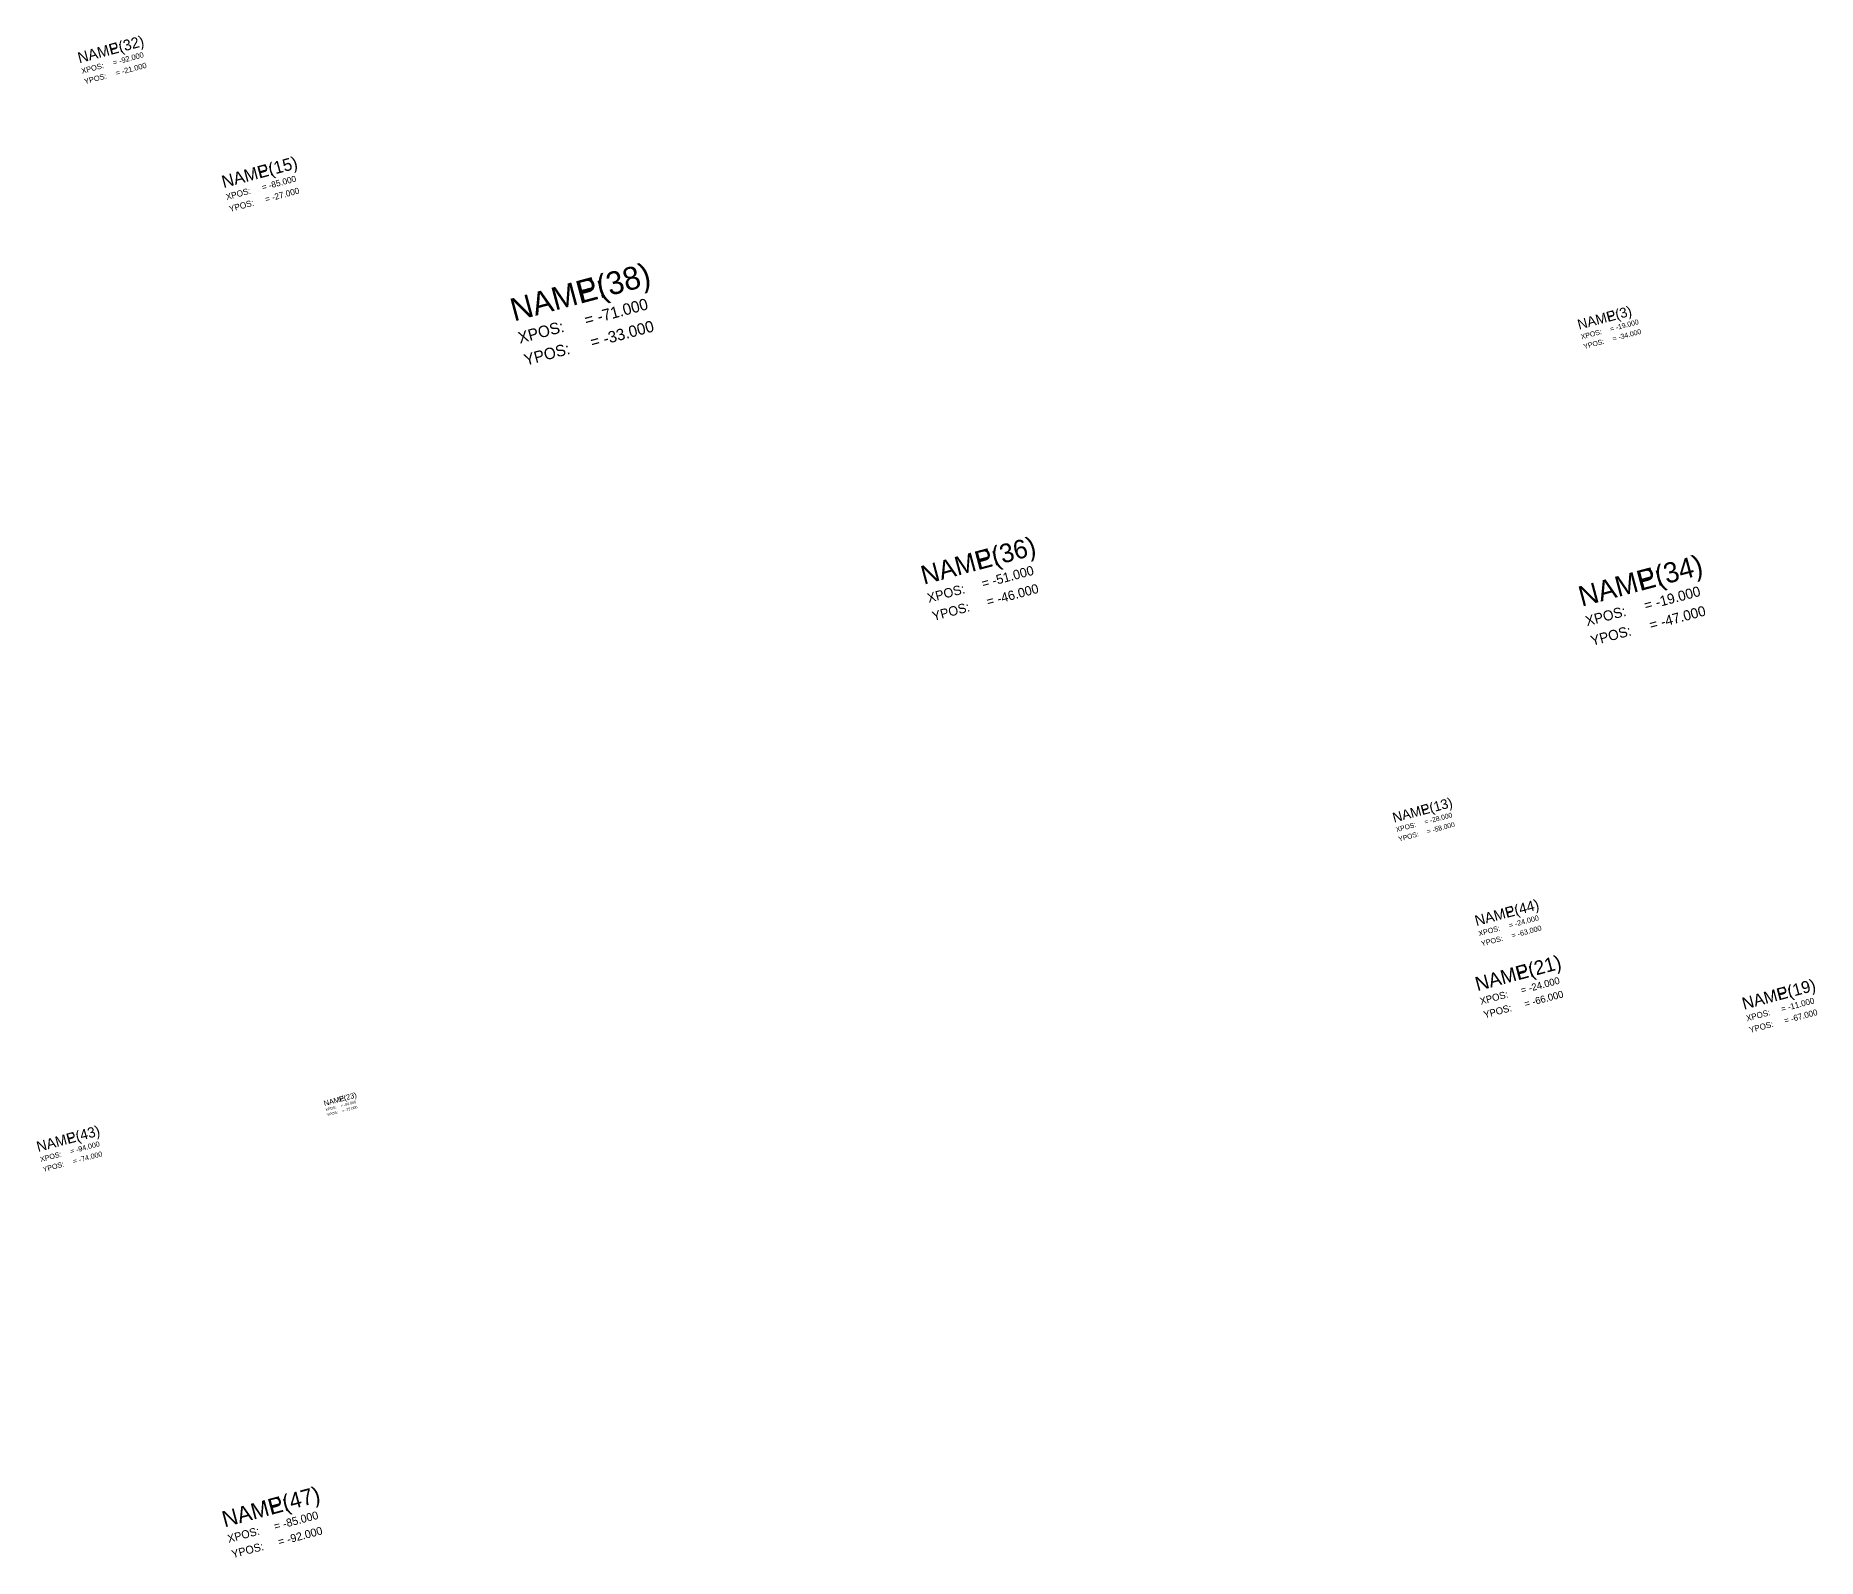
# Model space of a CAD drawing. Header units: metres. Extents: x -97 to 106, y -101 to 101.
# Drawn here: x -94 to -7.3, y -94.3 to -20.2 of the extents above; entities that cross this region are included whole.
import ezdxf

# ---------------------------------------------------------------- set-up
doc = ezdxf.new("R2010")
doc.units = ezdxf.units.M

# ---------------------------------------------------------------- blocks, each defined once
blk = doc.blocks.new('FLAG')
at = {"color": 3}
blk.add_text('NAME:', height=0.5, dxfattribs=at).set_placement((0, -0.5))
at = {"color": 4}
for s, p in [('XPOS:', (0, -1)), ('YPOS:', (0, -1.5))]:
    blk.add_text(s, height=0.25, dxfattribs=at).set_placement(p)
at = {"color": 3}
blk.add_attdef('NAME', (1.5, -0.5), '', height=0.5, dxfattribs=at)
at = {"color": 4}
for tag, p in [('XPOS', (1.5, -1)), ('YPOS', (1.5, -1.5))]:
    blk.add_attdef(tag, p, '', height=0.25, dxfattribs=at)

msp = doc.modelspace()

# ---------------------------------------------------------------- block references
at = {"rotation": 15}
for p, xscale, yscale, zscale, values in [((-92, -21), 1.0543738884165017, 1.0543738884165017, 1.0543738884165017, {'NAME': 'P(32)', 'XPOS': '= -92.000', 'YPOS': '= -21.000'}), ((-85, -27), 1.205664777404526, 1.205664777404526, 1.205664777404526, {'NAME': 'P(15)', 'XPOS': '= -85.000', 'YPOS': '= -27.000'}), ((-71, -33), 2.2269575510100585, 2.2269575510100585, 2.2269575510100585, {'NAME': 'P(38)', 'XPOS': '= -71.000', 'YPOS': '= -33.000'}), ((-19, -34), 0.9762397426249185, 0.9762397426249185, 0.9762397426249185, {'NAME': 'P(3)', 'XPOS': '= -19.000', 'YPOS': '= -34.000'}), ((-51, -46), 1.8265744058040896, 1.8265744058040896, 1.8265744058040896, {'NAME': 'P(36)', 'XPOS': '= -51.000', 'YPOS': '= -46.000'}), ((-19, -47), 1.972525633517383, 1.972525633517383, 1.972525633517383, {'NAME': 'P(34)', 'XPOS': '= -19.000', 'YPOS': '= -47.000'}), ((-28, -58), 0.952593302064902, 0.952593302064902, 0.952593302064902, {'NAME': 'P(13)', 'XPOS': '= -28.000', 'YPOS': '= -58.000'}), ((-24, -63), 1.0209725893832804, 1.0209725893832804, 1.0209725893832804, {'NAME': 'P(44)', 'XPOS': '= -24.000', 'YPOS': '= -63.000'}), ((-24, -66), 1.3684117433867455, 1.3684117433867455, 1.3684117433867455, {'NAME': 'P(21)', 'XPOS': '= -24.000', 'YPOS': '= -66.000'}), ((-11, -67), 1.1706393214417663, 1.1706393214417663, 1.1706393214417663, {'NAME': 'P(19)', 'XPOS': '= -11.000', 'YPOS': '= -67.000'}), ((-80, -72), 0.5157573023045758, 0.5157573023045758, 0.5157573023045758, {'NAME': 'P(23)', 'XPOS': '= -80.000', 'YPOS': '= -72.000'}), ((-94, -74), 1.0077992869694878, 1.0077992869694878, 1.0077992869694878, {'NAME': 'P(43)', 'XPOS': '= -94.000', 'YPOS': '= -74.000'}), ((-85, -92), 1.5579976864073553, 1.5579976864073553, 1.5579976864073553, {'NAME': 'P(47)', 'XPOS': '= -85.000', 'YPOS': '= -92.000'})]:
    msp.add_blockref('FLAG', p, dxfattribs=dict(at, xscale=xscale, yscale=yscale, zscale=zscale)).add_auto_attribs(values)

doc.saveas('drawing.dxf')
